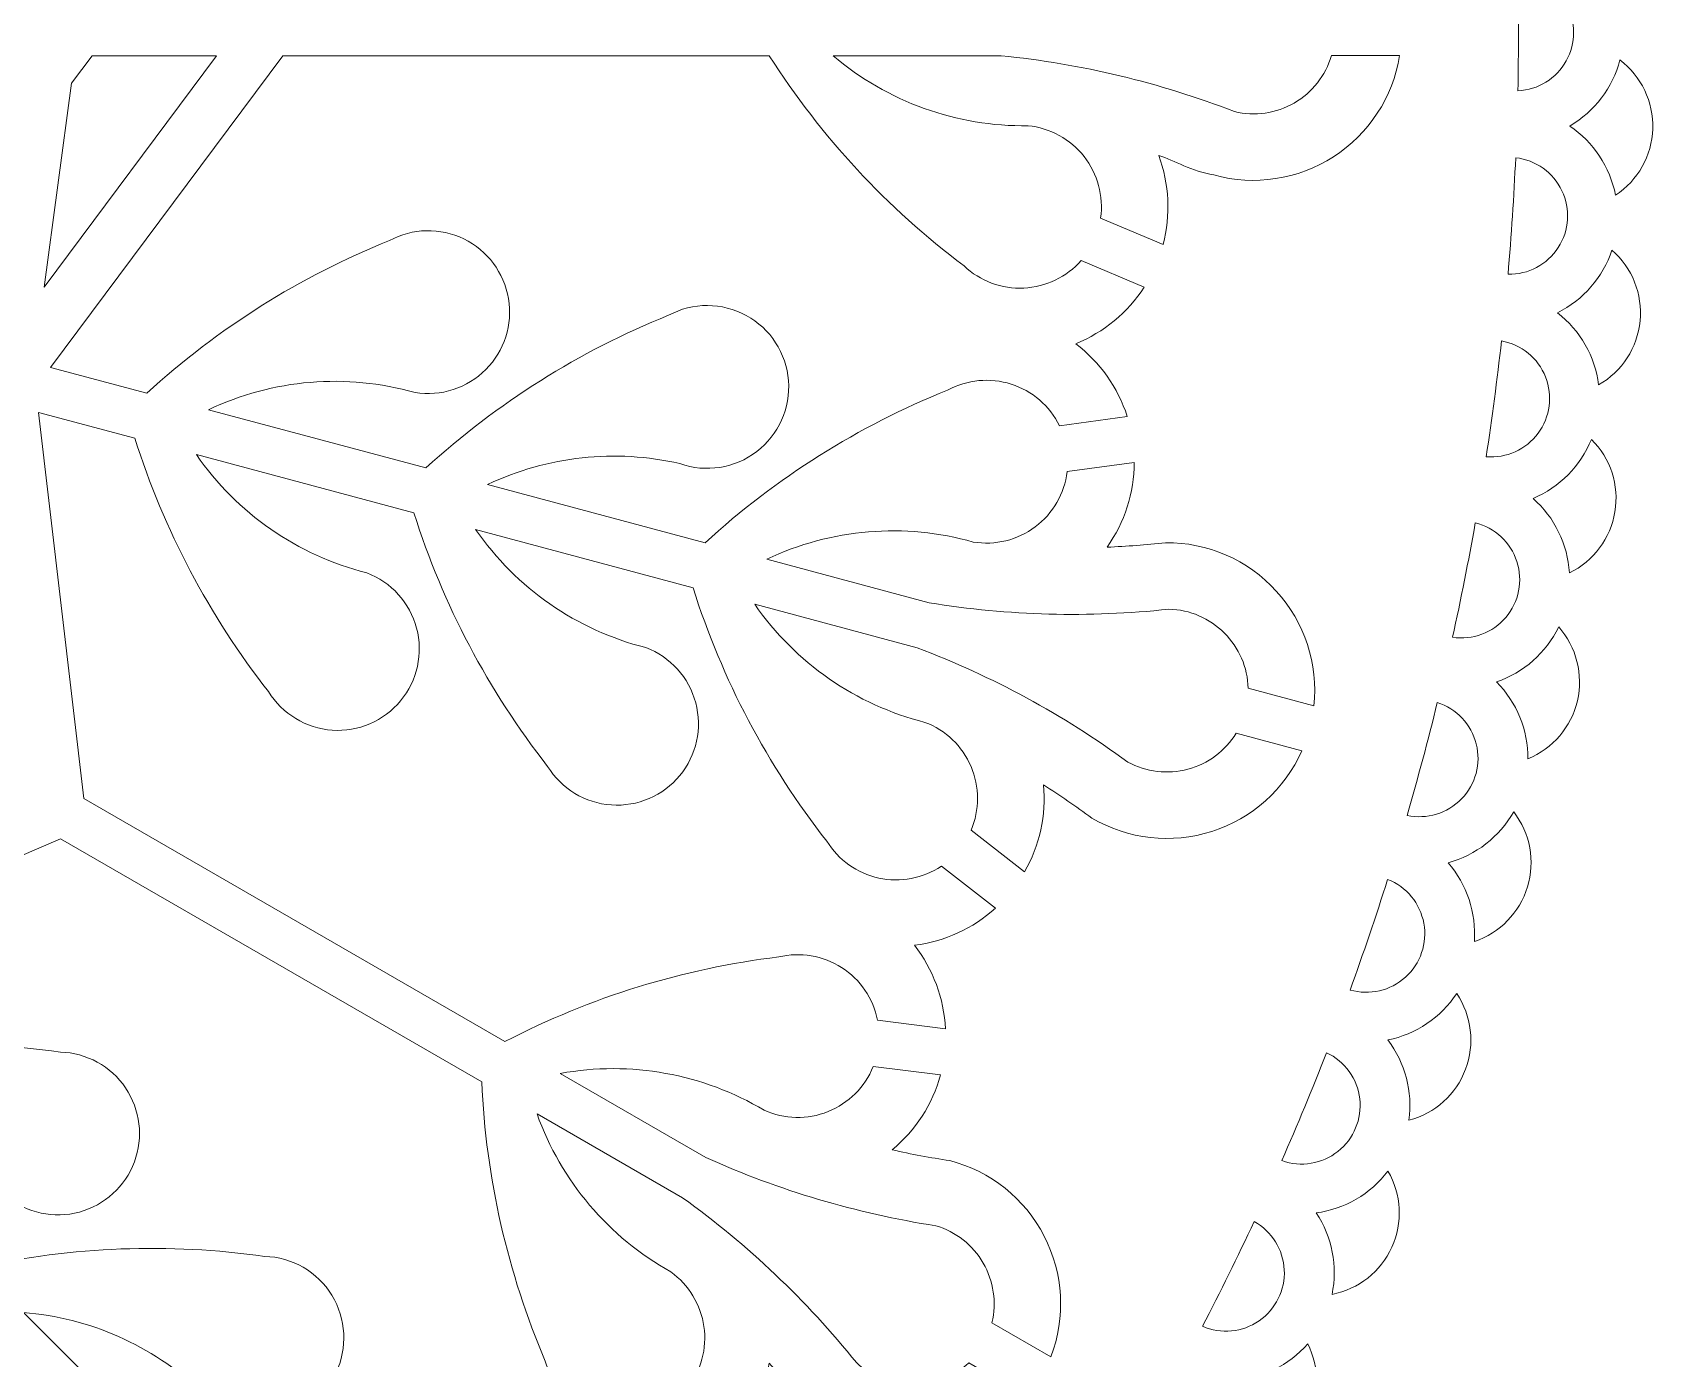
# Model space of a CAD drawing. Header units: centimetres. Extents: x -30.4 to 30.4, y -9.9 to 9.9.
# Drawn here: x -17.279 to -12.404, y -3.231 to 0.758 of the extents above; entities that cross this region are included whole.
import ezdxf

# ---------------------------------------------------------------- set-up
doc = ezdxf.new("R2010")
doc.units = ezdxf.units.CM
doc.header["$MEASUREMENT"] = 0
doc.layers.add('Layer 1', color=7, linetype='Continuous')

msp = doc.modelspace()

# ---------------------------------------------------------------- linework, layer by layer
at = {"layer": 'Layer 1', "color": 2, "lineweight": 9}
for points, knots in [([(-12.81182, 0.9336), (-12.80938, 0.81653), (-12.80938, 0.69941), (-12.81182, 0.58233), (-12.81182, 0.58233), (-12.75101, 0.58516), (-12.69599, 0.61924), (-12.66638, 0.67243), (-12.66638, 0.67243), (-12.63676, 0.72561), (-12.63676, 0.79033), (-12.66638, 0.84351), (-12.66638, 0.84351), (-12.69599, 0.8967), (-12.75101, 0.93077), (-12.81182, 0.9336)], [0, 0, 0, 0, 0.2, 0.2, 0.2, 0.2, 0.4, 0.4, 0.4, 0.4, 0.6, 0.6, 0.6, 0.6, 1, 1, 1, 1]), ([(-17.24389, -0.00831), (-17.24389, -0.00831), (-17.16103, 0.60522), (-17.16103, 0.60522), (-17.16103, 0.60522), (-17.16103, 0.60522), (-17.09941, 0.68797), (-17.09941, 0.68797), (-17.09941, 0.68797), (-17.09941, 0.68797), (-16.72536, 0.68797), (-16.72536, 0.68797), (-16.72536, 0.68797), (-16.72536, 0.68797), (-17.24389, -0.00831), (-17.24389, -0.00831)], [0, 0, 0, 0, 0.2, 0.2, 0.2, 0.2, 0.4, 0.4, 0.4, 0.4, 0.6, 0.6, 0.6, 0.6, 1, 1, 1, 1]), ([(-15.06313, 0.68797), (-15.06313, 0.68797), (-16.52587, 0.68797), (-16.52587, 0.68797), (-16.52587, 0.68797), (-16.52587, 0.68797), (-17.22412, -0.24964), (-17.22412, -0.24964), (-17.22412, -0.24964), (-17.22412, -0.24964), (-16.93474, -0.32718), (-16.93474, -0.32718), (-16.93474, -0.32718), (-16.72106, -0.13166), (-16.47398, 0.02386), (-16.20528, 0.13196), (-16.20528, 0.13196), (-16.13578, 0.16954), (-16.05241, 0.17128), (-15.9814, 0.13662), (-15.9814, 0.13662), (-15.9104, 0.10196), (-15.86047, 0.03517), (-15.84734, -0.04275), (-15.84734, -0.04275), (-15.83421, -0.12066), (-15.85949, -0.20013), (-15.91521, -0.25614), (-15.91521, -0.25614), (-15.97094, -0.31216), (-16.05027, -0.33784), (-16.12825, -0.32512), (-16.12825, -0.32512), (-16.3347, -0.26655), (-16.5554, -0.28494), (-16.74931, -0.37687), (-16.74931, -0.37687), (-16.74931, -0.37687), (-16.09537, -0.55209), (-16.09537, -0.55209), (-16.09537, -0.55209), (-15.88169, -0.35657), (-15.63461, -0.20105), (-15.36591, -0.09295), (-15.36591, -0.09295), (-15.29298, -0.05351), (-15.20506, -0.05366), (-15.13226, -0.09333), (-15.13226, -0.09333), (-15.05946, -0.13301), (-15.01168, -0.20682), (-15.00529, -0.28948), (-15.00529, -0.28948), (-14.9989, -0.37214), (-15.03478, -0.45242), (-15.10061, -0.50281), (-15.10061, -0.50281), (-15.16645, -0.5532), (-15.25332, -0.56685), (-15.33144, -0.53909), (-15.33144, -0.53909), (-15.52583, -0.49423), (-15.72967, -0.51632), (-15.90994, -0.60178), (-15.90994, -0.60178), (-15.90994, -0.60178), (-15.256, -0.777), (-15.256, -0.777), (-15.256, -0.777), (-15.04232, -0.58148), (-14.79524, -0.42596), (-14.52654, -0.31786), (-14.52654, -0.31786), (-14.46801, -0.28621), (-14.39913, -0.27974), (-14.33574, -0.29994), (-14.33574, -0.29994), (-14.27235, -0.32013), (-14.2199, -0.36525), (-14.19047, -0.42491), (-14.19047, -0.42491), (-14.19047, -0.42491), (-13.98662, -0.39687), (-13.98662, -0.39687), (-13.98662, -0.39687), (-14.01463, -0.3099), (-14.06873, -0.23367), (-14.14158, -0.17854), (-14.14158, -0.17854), (-14.05698, -0.14415), (-13.98502, -0.08456), (-13.93546, -0.00786), (-13.93546, -0.00786), (-13.93546, -0.00786), (-14.12503, 0.07211), (-14.12503, 0.07211), (-14.12503, 0.07211), (-14.1689, 0.02209), (-14.23124, -0.00792), (-14.2977, -0.01102), (-14.2977, -0.01102), (-14.36416, -0.01412), (-14.42902, 0.00996), (-14.47736, 0.05567), (-14.47736, 0.05567), (-14.70893, 0.22964), (-14.90734, 0.44381), (-15.06313, 0.68797)], [0, 0, 0, 0, 0.0357143, 0.0357143, 0.0357143, 0.0357143, 0.0714286, 0.0714286, 0.0714286, 0.0714286, 0.1071429, 0.1071429, 0.1071429, 0.1071429, 0.1428571, 0.1428571, 0.1428571, 0.1428571, 0.1785714, 0.1785714, 0.1785714, 0.1785714, 0.2142857, 0.2142857, 0.2142857, 0.2142857, 0.25, 0.25, 0.25, 0.25, 0.2857143, 0.2857143, 0.2857143, 0.2857143, 0.3214286, 0.3214286, 0.3214286, 0.3214286, 0.3571429, 0.3571429, 0.3571429, 0.3571429, 0.3928571, 0.3928571, 0.3928571, 0.3928571, 0.4285714, 0.4285714, 0.4285714, 0.4285714, 0.4642857, 0.4642857, 0.4642857, 0.4642857, 0.5, 0.5, 0.5, 0.5, 0.5357143, 0.5357143, 0.5357143, 0.5357143, 0.5714286, 0.5714286, 0.5714286, 0.5714286, 0.6071429, 0.6071429, 0.6071429, 0.6071429, 0.6428571, 0.6428571, 0.6428571, 0.6428571, 0.6785714, 0.6785714, 0.6785714, 0.6785714, 0.7142857, 0.7142857, 0.7142857, 0.7142857, 0.75, 0.75, 0.75, 0.75, 0.7857143, 0.7857143, 0.7857143, 0.7857143, 0.8214286, 0.8214286, 0.8214286, 0.8214286, 0.8571429, 0.8571429, 0.8571429, 0.8571429, 0.8928571, 0.8928571, 0.8928571, 0.8928571, 0.9285714, 0.9285714, 0.9285714, 0.9285714, 1, 1, 1, 1]), ([(-13.72567, 0.3291), (-13.79345, 0.34045), (-13.84371, 0.37265), (-13.89179, 0.38772), (-13.89179, 0.38772), (-13.86013, 0.302), (-13.85563, 0.20861), (-13.87892, 0.12024), (-13.87892, 0.12024), (-13.87892, 0.12024), (-14.06663, 0.19942), (-14.06663, 0.19942), (-14.06663, 0.19942), (-14.05733, 0.26541), (-14.07533, 0.33234), (-14.11647, 0.38477), (-14.11647, 0.38477), (-14.15761, 0.43719), (-14.21835, 0.47058), (-14.28466, 0.47724), (-14.28466, 0.47724), (-14.49923, 0.4741), (-14.70765, 0.54898), (-14.87116, 0.68797), (-14.87116, 0.68797), (-14.87116, 0.68797), (-14.36545, 0.68791), (-14.36545, 0.68791), (-14.36545, 0.68791), (-14.12513, 0.66366), (-13.88916, 0.60706), (-13.66398, 0.5197), (-13.66398, 0.5197), (-13.60308, 0.5051), (-13.5389, 0.51439), (-13.48464, 0.54566), (-13.48464, 0.54566), (-13.43038, 0.57693), (-13.39015, 0.62813), (-13.37224, 0.68813), (-13.37224, 0.68813), (-13.37224, 0.68813), (-13.16758, 0.68807), (-13.16758, 0.68807), (-13.16758, 0.68807), (-13.18752, 0.56298), (-13.25985, 0.45232), (-13.36641, 0.38384), (-13.36641, 0.38384), (-13.47298, 0.31536), (-13.60361, 0.29526), (-13.72567, 0.3291)], [0, 0, 0, 0, 0.0714286, 0.0714286, 0.0714286, 0.0714286, 0.1428571, 0.1428571, 0.1428571, 0.1428571, 0.2142857, 0.2142857, 0.2142857, 0.2142857, 0.2857143, 0.2857143, 0.2857143, 0.2857143, 0.3571429, 0.3571429, 0.3571429, 0.3571429, 0.4285714, 0.4285714, 0.4285714, 0.4285714, 0.5, 0.5, 0.5, 0.5, 0.5714286, 0.5714286, 0.5714286, 0.5714286, 0.6428571, 0.6428571, 0.6428571, 0.6428571, 0.7142857, 0.7142857, 0.7142857, 0.7142857, 0.7857143, 0.7857143, 0.7857143, 0.7857143, 0.8571429, 0.8571429, 0.8571429, 0.8571429, 1, 1, 1, 1]), ([(-12.50484, 0.67524), (-12.44043, 0.62628), (-12.40374, 0.54915), (-12.40639, 0.46829), (-12.40639, 0.46829), (-12.40903, 0.38744), (-12.45069, 0.31287), (-12.51817, 0.26823), (-12.51817, 0.26823), (-12.53462, 0.35318), (-12.58418, 0.4281), (-12.65593, 0.47646), (-12.65593, 0.47646), (-12.58117, 0.52003), (-12.52681, 0.59155), (-12.50484, 0.67524)], [0, 0, 0, 0, 0.2, 0.2, 0.2, 0.2, 0.4, 0.4, 0.4, 0.4, 0.6, 0.6, 0.6, 0.6, 1, 1, 1, 1]), ([(-12.81841, 0.38102), (-12.82363, 0.26403), (-12.8313, 0.14716), (-12.84138, 0.03049), (-12.84138, 0.03049), (-12.78052, 0.02934), (-12.72339, 0.05975), (-12.69036, 0.11088), (-12.69036, 0.11088), (-12.65733, 0.16202), (-12.6531, 0.2266), (-12.67917, 0.2816), (-12.67917, 0.2816), (-12.70525, 0.33661), (-12.75792, 0.37421), (-12.81841, 0.38102)], [0, 0, 0, 0, 0.2, 0.2, 0.2, 0.2, 0.4, 0.4, 0.4, 0.4, 0.6, 0.6, 0.6, 0.6, 1, 1, 1, 1]), ([(-12.69275, -0.08534), (-12.6153, -0.04676), (-12.55639, 0.02105), (-12.52899, 0.10312), (-12.52899, 0.10312), (-12.46792, 0.05006), (-12.43635, -0.0293), (-12.44428, -0.10981), (-12.44428, -0.10981), (-12.45221, -0.19033), (-12.49866, -0.26201), (-12.5689, -0.30213), (-12.5689, -0.30213), (-12.57976, -0.21629), (-12.62432, -0.1383), (-12.69275, -0.08534)], [0, 0, 0, 0, 0.2, 0.2, 0.2, 0.2, 0.4, 0.4, 0.4, 0.4, 0.6, 0.6, 0.6, 0.6, 1, 1, 1, 1]), ([(-12.86112, -0.16996), (-12.87399, -0.28636), (-12.88928, -0.40247), (-12.90697, -0.51823), (-12.90697, -0.51823), (-12.84632, -0.52336), (-12.78732, -0.49675), (-12.75102, -0.44789), (-12.75102, -0.44789), (-12.71471, -0.39903), (-12.70627, -0.33486), (-12.72869, -0.27827), (-12.72869, -0.27827), (-12.75111, -0.22168), (-12.8012, -0.18071), (-12.86112, -0.16996)], [0, 0, 0, 0, 0.2, 0.2, 0.2, 0.2, 0.4, 0.4, 0.4, 0.4, 0.6, 0.6, 0.6, 0.6, 1, 1, 1, 1]), ([(-15.29224, -0.91223), (-15.20494, -1.1884), (-15.06872, -1.44662), (-14.89007, -1.67459), (-14.89007, -1.67459), (-14.85521, -1.73125), (-14.79879, -1.7713), (-14.73379, -1.78551), (-14.73379, -1.78551), (-14.6688, -1.79971), (-14.60081, -1.78686), (-14.54549, -1.74991), (-14.54549, -1.74991), (-14.54549, -1.74991), (-14.38307, -1.87621), (-14.38307, -1.87621), (-14.38307, -1.87621), (-14.4508, -1.93747), (-14.53573, -1.9764), (-14.62635, -1.98772), (-14.62635, -1.98772), (-14.57025, -2.05983), (-14.53772, -2.14747), (-14.53317, -2.23872), (-14.53317, -2.23872), (-14.53317, -2.23872), (-14.73733, -2.21305), (-14.73733, -2.21305), (-14.73733, -2.21305), (-14.75033, -2.1478), (-14.78931, -2.09065), (-14.84531, -2.05474), (-14.84531, -2.05474), (-14.90132, -2.01882), (-14.96953, -2.00725), (-15.03425, -2.02266), (-15.03425, -2.02266), (-15.32177, -2.05754), (-15.60069, -2.14381), (-15.85769, -2.27736), (-15.85769, -2.27736), (-15.85769, -2.27736), (-17.12446, -1.54599), (-17.12446, -1.54599), (-17.12446, -1.54599), (-17.12446, -1.54599), (-17.26035, -0.38488), (-17.26035, -0.38488), (-17.26035, -0.38488), (-17.26035, -0.38488), (-16.97098, -0.46241), (-16.97098, -0.46241), (-16.97098, -0.46241), (-16.88368, -0.73858), (-16.74747, -0.9968), (-16.56882, -1.22477), (-16.56882, -1.22477), (-16.52742, -1.29207), (-16.45609, -1.33526), (-16.37726, -1.34075), (-16.37726, -1.34075), (-16.29844, -1.34623), (-16.22181, -1.31335), (-16.17148, -1.25244), (-16.17148, -1.25244), (-16.12115, -1.19153), (-16.1033, -1.11008), (-16.12356, -1.0337), (-16.12356, -1.0337), (-16.14381, -0.95733), (-16.19967, -0.89542), (-16.27357, -0.86745), (-16.27357, -0.86745), (-16.48164, -0.81494), (-16.66358, -0.68867), (-16.78555, -0.5121), (-16.78555, -0.5121), (-16.78555, -0.5121), (-16.13161, -0.68732), (-16.13161, -0.68732), (-16.13161, -0.68732), (-16.04431, -0.96349), (-15.90809, -1.22171), (-15.72945, -1.44968), (-15.72945, -1.44968), (-15.68804, -1.51698), (-15.61671, -1.56017), (-15.53789, -1.56565), (-15.53789, -1.56565), (-15.45907, -1.57114), (-15.38244, -1.53826), (-15.33211, -1.47735), (-15.33211, -1.47735), (-15.28178, -1.41644), (-15.26393, -1.33498), (-15.28418, -1.25861), (-15.28418, -1.25861), (-15.30444, -1.18223), (-15.3603, -1.12033), (-15.4342, -1.09236), (-15.4342, -1.09236), (-15.64227, -1.03985), (-15.82421, -0.91358), (-15.94617, -0.73701), (-15.94617, -0.73701), (-15.94617, -0.73701), (-15.29224, -0.91223), (-15.29224, -0.91223)], [0, 0, 0, 0, 0.0357143, 0.0357143, 0.0357143, 0.0357143, 0.0714286, 0.0714286, 0.0714286, 0.0714286, 0.1071429, 0.1071429, 0.1071429, 0.1071429, 0.1428571, 0.1428571, 0.1428571, 0.1428571, 0.1785714, 0.1785714, 0.1785714, 0.1785714, 0.2142857, 0.2142857, 0.2142857, 0.2142857, 0.25, 0.25, 0.25, 0.25, 0.2857143, 0.2857143, 0.2857143, 0.2857143, 0.3214286, 0.3214286, 0.3214286, 0.3214286, 0.3571429, 0.3571429, 0.3571429, 0.3571429, 0.3928571, 0.3928571, 0.3928571, 0.3928571, 0.4285714, 0.4285714, 0.4285714, 0.4285714, 0.4642857, 0.4642857, 0.4642857, 0.4642857, 0.5, 0.5, 0.5, 0.5, 0.5357143, 0.5357143, 0.5357143, 0.5357143, 0.5714286, 0.5714286, 0.5714286, 0.5714286, 0.6071429, 0.6071429, 0.6071429, 0.6071429, 0.6428571, 0.6428571, 0.6428571, 0.6428571, 0.6785714, 0.6785714, 0.6785714, 0.6785714, 0.7142857, 0.7142857, 0.7142857, 0.7142857, 0.75, 0.75, 0.75, 0.75, 0.7857143, 0.7857143, 0.7857143, 0.7857143, 0.8214286, 0.8214286, 0.8214286, 0.8214286, 0.8571429, 0.8571429, 0.8571429, 0.8571429, 0.8928571, 0.8928571, 0.8928571, 0.8928571, 0.9285714, 0.9285714, 0.9285714, 0.9285714, 1, 1, 1, 1]), ([(-12.5905, -0.46619), (-12.53303, -0.52313), (-12.50672, -0.60439), (-12.5199, -0.68421), (-12.5199, -0.68421), (-12.53307, -0.76403), (-12.58411, -0.83252), (-12.65683, -0.86797), (-12.65683, -0.86797), (-12.66206, -0.7816), (-12.70141, -0.70086), (-12.76623, -0.64354), (-12.76623, -0.64354), (-12.68643, -0.6101), (-12.62321, -0.5463), (-12.5905, -0.46619)], [0, 0, 0, 0, 0.2, 0.2, 0.2, 0.2, 0.4, 0.4, 0.4, 0.4, 0.6, 0.6, 0.6, 0.6, 1, 1, 1, 1]), ([(-13.62276, -1.21479), (-13.62276, -1.21479), (-13.42506, -1.2677), (-13.42506, -1.2677), (-13.42506, -1.2677), (-13.41195, -1.14171), (-13.45317, -1.0161), (-13.53838, -0.92238), (-13.53838, -0.92238), (-13.62359, -0.82866), (-13.74472, -0.7757), (-13.87139, -0.7768), (-13.87139, -0.7768), (-13.92975, -0.78339), (-13.98832, -0.78792), (-14.047, -0.79036), (-14.047, -0.79036), (-13.99417, -0.71575), (-13.9656, -0.62667), (-13.9652, -0.53524), (-13.9652, -0.53524), (-13.9652, -0.53524), (-14.167, -0.56301), (-14.167, -0.56301), (-14.167, -0.56301), (-14.1751, -0.62916), (-14.20981, -0.68915), (-14.26312, -0.72914), (-14.26312, -0.72914), (-14.31643, -0.76914), (-14.38373, -0.78567), (-14.4495, -0.77494), (-14.4495, -0.77494), (-14.65596, -0.71637), (-14.87665, -0.73476), (-15.07056, -0.82669), (-15.07056, -0.82669), (-15.07056, -0.82669), (-14.58207, -0.95758), (-14.58207, -0.95758), (-14.58207, -0.95758), (-14.34367, -0.99642), (-14.10113, -1.00291), (-13.861, -0.97687), (-13.861, -0.97687), (-13.79842, -0.97854), (-13.73886, -1.00411), (-13.69456, -1.04833), (-13.69456, -1.04833), (-13.65025, -1.09255), (-13.62456, -1.15223), (-13.62276, -1.21479)], [0, 0, 0, 0, 0.0714286, 0.0714286, 0.0714286, 0.0714286, 0.1428571, 0.1428571, 0.1428571, 0.1428571, 0.2142857, 0.2142857, 0.2142857, 0.2142857, 0.2857143, 0.2857143, 0.2857143, 0.2857143, 0.3571429, 0.3571429, 0.3571429, 0.3571429, 0.4285714, 0.4285714, 0.4285714, 0.4285714, 0.5, 0.5, 0.5, 0.5, 0.5714286, 0.5714286, 0.5714286, 0.5714286, 0.6428571, 0.6428571, 0.6428571, 0.6428571, 0.7142857, 0.7142857, 0.7142857, 0.7142857, 0.7857143, 0.7857143, 0.7857143, 0.7857143, 0.8571429, 0.8571429, 0.8571429, 0.8571429, 1, 1, 1, 1]), ([(-12.93978, -0.71696), (-12.96024, -0.83226), (-12.98309, -0.94714), (-13.00831, -1.06149), (-13.00831, -1.06149), (-12.94812, -1.07058), (-12.88751, -1.04788), (-12.84809, -1.0015), (-12.84809, -1.0015), (-12.80867, -0.95511), (-12.79604, -0.89164), (-12.81471, -0.8337), (-12.81471, -0.8337), (-12.83338, -0.77576), (-12.8807, -0.7316), (-12.93978, -0.71696)], [0, 0, 0, 0, 0.2, 0.2, 0.2, 0.2, 0.4, 0.4, 0.4, 0.4, 0.6, 0.6, 0.6, 0.6, 1, 1, 1, 1]), ([(-14.09323, -1.60503), (-14.14046, -1.57012), (-14.18892, -1.53689), (-14.23851, -1.50541), (-14.23851, -1.50541), (-14.23011, -1.59641), (-14.24995, -1.68778), (-14.29531, -1.76711), (-14.29531, -1.76711), (-14.29531, -1.76711), (-14.45613, -1.64205), (-14.45613, -1.64205), (-14.45613, -1.64205), (-14.43007, -1.58071), (-14.43013, -1.5114), (-14.4563, -1.45011), (-14.4563, -1.45011), (-14.48247, -1.38883), (-14.53249, -1.34085), (-14.59482, -1.31726), (-14.59482, -1.31726), (-14.8029, -1.26476), (-14.98483, -1.13849), (-15.1068, -0.96192), (-15.1068, -0.96192), (-15.1068, -0.96192), (-14.61834, -1.09286), (-14.61834, -1.09286), (-14.61834, -1.09286), (-14.39248, -1.17848), (-14.1792, -1.29422), (-13.9843, -1.43689), (-13.9843, -1.43689), (-13.92923, -1.46677), (-13.8648, -1.4744), (-13.80428, -1.45821), (-13.80428, -1.45821), (-13.74375, -1.44202), (-13.69172, -1.40308), (-13.65892, -1.34971), (-13.65892, -1.34971), (-13.65892, -1.34971), (-13.46124, -1.40274), (-13.46124, -1.40274), (-13.46124, -1.40274), (-13.51289, -1.51841), (-13.61138, -1.60658), (-13.73204, -1.64514), (-13.73204, -1.64514), (-13.8527, -1.6837), (-13.98408, -1.66931), (-14.09323, -1.60503)], [0, 0, 0, 0, 0.0714286, 0.0714286, 0.0714286, 0.0714286, 0.1428571, 0.1428571, 0.1428571, 0.1428571, 0.2142857, 0.2142857, 0.2142857, 0.2142857, 0.2857143, 0.2857143, 0.2857143, 0.2857143, 0.3571429, 0.3571429, 0.3571429, 0.3571429, 0.4285714, 0.4285714, 0.4285714, 0.4285714, 0.5, 0.5, 0.5, 0.5, 0.5714286, 0.5714286, 0.5714286, 0.5714286, 0.6428571, 0.6428571, 0.6428571, 0.6428571, 0.7142857, 0.7142857, 0.7142857, 0.7142857, 0.7857143, 0.7857143, 0.7857143, 0.7857143, 0.8571429, 0.8571429, 0.8571429, 0.8571429, 1, 1, 1, 1]), ([(-12.68912, -1.03026), (-12.6355, -1.09084), (-12.61455, -1.17364), (-12.63292, -1.25243), (-12.63292, -1.25243), (-12.65129, -1.33121), (-12.7067, -1.39622), (-12.78158, -1.42683), (-12.78158, -1.42683), (-12.78114, -1.34031), (-12.81514, -1.25716), (-12.87607, -1.19574), (-12.87607, -1.19574), (-12.79425, -1.16759), (-12.72699, -1.10805), (-12.68912, -1.03026)], [0, 0, 0, 0, 0.2, 0.2, 0.2, 0.2, 0.4, 0.4, 0.4, 0.4, 0.6, 0.6, 0.6, 0.6, 1, 1, 1, 1]), ([(-13.05405, -1.25765), (-13.082, -1.37136), (-13.11231, -1.4845), (-13.14497, -1.59695), (-13.14497, -1.59695), (-13.0855, -1.60995), (-13.02354, -1.59127), (-12.98117, -1.54757), (-12.98117, -1.54757), (-12.93879, -1.50386), (-12.92204, -1.44135), (-12.93688, -1.38231), (-12.93688, -1.38231), (-12.95173, -1.32328), (-12.99605, -1.27612), (-13.05405, -1.25765)], [0, 0, 0, 0, 0.2, 0.2, 0.2, 0.2, 0.4, 0.4, 0.4, 0.4, 0.6, 0.6, 0.6, 0.6, 1, 1, 1, 1]), ([(-13.02179, -1.73956), (-12.93831, -1.71682), (-12.86729, -1.66181), (-12.82441, -1.58666), (-12.82441, -1.58666), (-12.77487, -1.65062), (-12.75938, -1.73462), (-12.78287, -1.81203), (-12.78287, -1.81203), (-12.80635, -1.88945), (-12.86589, -1.95069), (-12.94262, -1.97635), (-12.94262, -1.97635), (-12.93652, -1.89004), (-12.96501, -1.80484), (-13.02179, -1.73956)], [0, 0, 0, 0, 0.2, 0.2, 0.2, 0.2, 0.4, 0.4, 0.4, 0.4, 0.6, 0.6, 0.6, 0.6, 1, 1, 1, 1]), ([(-15.92769, -2.39861), (-15.92769, -2.39861), (-17.19446, -1.66724), (-17.19446, -1.66724), (-17.19446, -1.66724), (-17.19446, -1.66724), (-18.26796, -2.13011), (-18.26796, -2.13011), (-18.26796, -2.13011), (-18.26796, -2.13011), (-18.05613, -2.34195), (-18.05613, -2.34195), (-18.05613, -2.34195), (-17.77332, -2.27947), (-17.48158, -2.26832), (-17.19483, -2.30905), (-17.19483, -2.30905), (-17.11584, -2.31126), (-17.04278, -2.35144), (-16.99861, -2.41695), (-16.99861, -2.41695), (-16.95444, -2.48247), (-16.94461, -2.56528), (-16.97219, -2.63932), (-16.97219, -2.63932), (-16.99978, -2.71336), (-17.0614, -2.76955), (-17.13767, -2.79019), (-17.13767, -2.79019), (-17.21394, -2.81084), (-17.29548, -2.79342), (-17.35665, -2.7434), (-17.35665, -2.7434), (-17.50616, -2.58946), (-17.70649, -2.49504), (-17.92038, -2.47769), (-17.92038, -2.47769), (-17.92038, -2.47769), (-17.44166, -2.95641), (-17.44166, -2.95641), (-17.44166, -2.95641), (-17.15885, -2.89393), (-16.86712, -2.88278), (-16.58036, -2.92351), (-16.58036, -2.92351), (-16.49749, -2.92583), (-16.42141, -2.96991), (-16.37821, -3.04067), (-16.37821, -3.04067), (-16.335, -3.11143), (-16.33053, -3.19925), (-16.36633, -3.27403), (-16.36633, -3.27403), (-16.40213, -3.34881), (-16.47333, -3.40039), (-16.55554, -3.41111), (-16.55554, -3.41111), (-16.63775, -3.42183), (-16.7198, -3.39022), (-16.77358, -3.32712), (-16.77358, -3.32712), (-16.91949, -3.19107), (-17.10707, -3.10828), (-17.30592, -3.09215), (-17.30592, -3.09215), (-17.30592, -3.09215), (-16.8272, -3.57087), (-16.8272, -3.57087), (-16.8272, -3.57087), (-16.54439, -3.50839), (-16.25265, -3.49725), (-15.9659, -3.53798), (-15.9659, -3.53798), (-15.8994, -3.53983), (-15.83651, -3.56867), (-15.79171, -3.61785), (-15.79171, -3.61785), (-15.7469, -3.66704), (-15.72404, -3.73233), (-15.72838, -3.79872), (-15.72838, -3.79872), (-15.72838, -3.79872), (-15.53782, -3.87636), (-15.53782, -3.87636), (-15.53782, -3.87636), (-15.5186, -3.78704), (-15.52734, -3.69397), (-15.56286, -3.6098), (-15.56286, -3.6098), (-15.4724, -3.62231), (-15.38028, -3.60669), (-15.29901, -3.56505), (-15.29901, -3.56505), (-15.29901, -3.56505), (-15.4232, -3.40101), (-15.4232, -3.40101), (-15.4232, -3.40101), (-15.4862, -3.42239), (-15.5552, -3.41721), (-15.6143, -3.38666), (-15.6143, -3.38666), (-15.67341, -3.35612), (-15.71754, -3.30283), (-15.73655, -3.23907), (-15.73655, -3.23907), (-15.8501, -2.97263), (-15.91485, -2.68795), (-15.92769, -2.39861)], [0, 0, 0, 0, 0.0357143, 0.0357143, 0.0357143, 0.0357143, 0.0714286, 0.0714286, 0.0714286, 0.0714286, 0.1071429, 0.1071429, 0.1071429, 0.1071429, 0.1428571, 0.1428571, 0.1428571, 0.1428571, 0.1785714, 0.1785714, 0.1785714, 0.1785714, 0.2142857, 0.2142857, 0.2142857, 0.2142857, 0.25, 0.25, 0.25, 0.25, 0.2857143, 0.2857143, 0.2857143, 0.2857143, 0.3214286, 0.3214286, 0.3214286, 0.3214286, 0.3571429, 0.3571429, 0.3571429, 0.3571429, 0.3928571, 0.3928571, 0.3928571, 0.3928571, 0.4285714, 0.4285714, 0.4285714, 0.4285714, 0.4642857, 0.4642857, 0.4642857, 0.4642857, 0.5, 0.5, 0.5, 0.5, 0.5357143, 0.5357143, 0.5357143, 0.5357143, 0.5714286, 0.5714286, 0.5714286, 0.5714286, 0.6071429, 0.6071429, 0.6071429, 0.6071429, 0.6428571, 0.6428571, 0.6428571, 0.6428571, 0.6785714, 0.6785714, 0.6785714, 0.6785714, 0.7142857, 0.7142857, 0.7142857, 0.7142857, 0.75, 0.75, 0.75, 0.75, 0.7857143, 0.7857143, 0.7857143, 0.7857143, 0.8214286, 0.8214286, 0.8214286, 0.8214286, 0.8571429, 0.8571429, 0.8571429, 0.8571429, 0.8928571, 0.8928571, 0.8928571, 0.8928571, 0.9285714, 0.9285714, 0.9285714, 0.9285714, 1, 1, 1, 1]), ([(-13.20344, -1.7897), (-13.23877, -1.90135), (-13.27641, -2.01225), (-13.31635, -2.12233), (-13.31635, -2.12233), (-13.25786, -2.1392), (-13.19481, -2.12461), (-13.14967, -2.08377), (-13.14967, -2.08377), (-13.10453, -2.04293), (-13.08373, -1.98164), (-13.09468, -1.92176), (-13.09468, -1.92176), (-13.10562, -1.86188), (-13.14677, -1.81193), (-13.20344, -1.7897)], [0, 0, 0, 0, 0.2, 0.2, 0.2, 0.2, 0.4, 0.4, 0.4, 0.4, 0.6, 0.6, 0.6, 0.6, 1, 1, 1, 1]), ([(-12.99581, -2.13303), (-12.95055, -2.20009), (-12.9406, -2.28492), (-12.9691, -2.36064), (-12.9691, -2.36064), (-12.99759, -2.43636), (-13.06101, -2.49357), (-13.13925, -2.51415), (-13.13925, -2.51415), (-13.12752, -2.42842), (-13.15037, -2.34155), (-13.20277, -2.27269), (-13.20277, -2.27269), (-13.11797, -2.25546), (-13.04351, -2.20522), (-12.99581, -2.13303)], [0, 0, 0, 0, 0.2, 0.2, 0.2, 0.2, 0.4, 0.4, 0.4, 0.4, 0.6, 0.6, 0.6, 0.6, 1, 1, 1, 1]), ([(-16.9262, -3.66987), (-16.98868, -3.95268), (-16.99982, -4.24442), (-16.95909, -4.53117), (-16.95909, -4.53117), (-16.95724, -4.59768), (-16.9284, -4.66056), (-16.87921, -4.70537), (-16.87921, -4.70537), (-16.83003, -4.75017), (-16.76473, -4.77303), (-16.69834, -4.76869), (-16.69834, -4.76869), (-16.69834, -4.76869), (-16.62083, -4.95928), (-16.62083, -4.95928), (-16.62083, -4.95928), (-16.71011, -4.97847), (-16.80314, -4.96972), (-16.88727, -4.93421), (-16.88727, -4.93421), (-16.87475, -5.02471), (-16.89039, -5.11688), (-16.93208, -5.19817), (-16.93208, -5.19817), (-16.93208, -5.19817), (-17.09606, -5.07386), (-17.09606, -5.07386), (-17.09606, -5.07386), (-17.07468, -5.01086), (-17.07986, -4.94187), (-17.11041, -4.88276), (-17.11041, -4.88276), (-17.14096, -4.82366), (-17.19424, -4.77953), (-17.25799, -4.76052), (-17.25799, -4.76052), (-17.52443, -4.64697), (-17.80912, -4.58222), (-18.09846, -4.56938), (-18.09846, -4.56938), (-18.09846, -4.56938), (-18.82983, -3.30261), (-18.82983, -3.30261), (-18.82983, -3.30261), (-18.82983, -3.30261), (-18.36696, -2.2291), (-18.36696, -2.2291), (-18.36696, -2.2291), (-18.36696, -2.2291), (-18.15512, -2.44094), (-18.15512, -2.44094), (-18.15512, -2.44094), (-18.2176, -2.72375), (-18.22875, -3.01549), (-18.18802, -3.30224), (-18.18802, -3.30224), (-18.18581, -3.38123), (-18.14563, -3.4543), (-18.08011, -3.49846), (-18.08011, -3.49846), (-18.0146, -3.54263), (-17.93179, -3.55246), (-17.85775, -3.52488), (-17.85775, -3.52488), (-17.78371, -3.49729), (-17.72753, -3.43567), (-17.70688, -3.3594), (-17.70688, -3.3594), (-17.68623, -3.28313), (-17.70365, -3.20159), (-17.75366, -3.14042), (-17.75366, -3.14042), (-17.90761, -2.99091), (-18.00203, -2.79058), (-18.01938, -2.57669), (-18.01938, -2.57669), (-18.01938, -2.57669), (-17.54066, -3.0554), (-17.54066, -3.0554), (-17.54066, -3.0554), (-17.60314, -3.33821), (-17.61429, -3.62996), (-17.57356, -3.91671), (-17.57356, -3.91671), (-17.57135, -3.99569), (-17.53117, -4.06876), (-17.46565, -4.11292), (-17.46565, -4.11292), (-17.40013, -4.15709), (-17.31733, -4.16693), (-17.24329, -4.13934), (-17.24329, -4.13934), (-17.16924, -4.11175), (-17.11306, -4.05013), (-17.09241, -3.97386), (-17.09241, -3.97386), (-17.07177, -3.89759), (-17.08919, -3.81605), (-17.1392, -3.75488), (-17.1392, -3.75488), (-17.29315, -3.60537), (-17.38757, -3.40505), (-17.40491, -3.19115), (-17.40491, -3.19115), (-17.40491, -3.19115), (-16.9262, -3.66987), (-16.9262, -3.66987)], [0, 0, 0, 0, 0.0357143, 0.0357143, 0.0357143, 0.0357143, 0.0714286, 0.0714286, 0.0714286, 0.0714286, 0.1071429, 0.1071429, 0.1071429, 0.1071429, 0.1428571, 0.1428571, 0.1428571, 0.1428571, 0.1785714, 0.1785714, 0.1785714, 0.1785714, 0.2142857, 0.2142857, 0.2142857, 0.2142857, 0.25, 0.25, 0.25, 0.25, 0.2857143, 0.2857143, 0.2857143, 0.2857143, 0.3214286, 0.3214286, 0.3214286, 0.3214286, 0.3571429, 0.3571429, 0.3571429, 0.3571429, 0.3928571, 0.3928571, 0.3928571, 0.3928571, 0.4285714, 0.4285714, 0.4285714, 0.4285714, 0.4642857, 0.4642857, 0.4642857, 0.4642857, 0.5, 0.5, 0.5, 0.5, 0.5357143, 0.5357143, 0.5357143, 0.5357143, 0.5714286, 0.5714286, 0.5714286, 0.5714286, 0.6071429, 0.6071429, 0.6071429, 0.6071429, 0.6428571, 0.6428571, 0.6428571, 0.6428571, 0.6785714, 0.6785714, 0.6785714, 0.6785714, 0.7142857, 0.7142857, 0.7142857, 0.7142857, 0.75, 0.75, 0.75, 0.75, 0.7857143, 0.7857143, 0.7857143, 0.7857143, 0.8214286, 0.8214286, 0.8214286, 0.8214286, 0.8571429, 0.8571429, 0.8571429, 0.8571429, 0.8928571, 0.8928571, 0.8928571, 0.8928571, 0.9285714, 0.9285714, 0.9285714, 0.9285714, 1, 1, 1, 1]), ([(-14.52021, -2.63552), (-14.57828, -2.62679), (-14.63604, -2.616), (-14.69335, -2.60318), (-14.69335, -2.60318), (-14.623, -2.54478), (-14.57235, -2.46613), (-14.5483, -2.37792), (-14.5483, -2.37792), (-14.5483, -2.37792), (-14.75042, -2.35251), (-14.75042, -2.35251), (-14.75042, -2.35251), (-14.77536, -2.41431), (-14.82441, -2.46328), (-14.88625, -2.48811), (-14.88625, -2.48811), (-14.94809, -2.51294), (-15.01739, -2.51149), (-15.07814, -2.4841), (-15.07814, -2.4841), (-15.2624, -2.3741), (-15.48034, -2.33474), (-15.69144, -2.37335), (-15.69144, -2.37335), (-15.69144, -2.37335), (-15.25347, -2.62621), (-15.25347, -2.62621), (-15.25347, -2.62621), (-15.03325, -2.72543), (-14.80064, -2.79447), (-14.56195, -2.83147), (-14.56195, -2.83147), (-14.50191, -2.84929), (-14.45098, -2.88943), (-14.41964, -2.94365), (-14.41964, -2.94365), (-14.38829, -2.99786), (-14.37891, -3.06203), (-14.39342, -3.12295), (-14.39342, -3.12295), (-14.39342, -3.12295), (-14.21614, -3.22522), (-14.21614, -3.22522), (-14.21614, -3.22522), (-14.17086, -3.10692), (-14.17817, -2.97492), (-14.23622, -2.86234), (-14.23622, -2.86234), (-14.29428, -2.74975), (-14.39757, -2.66725), (-14.52021, -2.63552)], [0, 0, 0, 0, 0.0714286, 0.0714286, 0.0714286, 0.0714286, 0.1428571, 0.1428571, 0.1428571, 0.1428571, 0.2142857, 0.2142857, 0.2142857, 0.2142857, 0.2857143, 0.2857143, 0.2857143, 0.2857143, 0.3571429, 0.3571429, 0.3571429, 0.3571429, 0.4285714, 0.4285714, 0.4285714, 0.4285714, 0.5, 0.5, 0.5, 0.5, 0.5714286, 0.5714286, 0.5714286, 0.5714286, 0.6428571, 0.6428571, 0.6428571, 0.6428571, 0.7142857, 0.7142857, 0.7142857, 0.7142857, 0.7857143, 0.7857143, 0.7857143, 0.7857143, 0.8571429, 0.8571429, 0.8571429, 0.8571429, 1, 1, 1, 1]), ([(-13.3873, -2.31085), (-13.42986, -2.41994), (-13.47468, -2.52815), (-13.52173, -2.63538), (-13.52173, -2.63538), (-13.46447, -2.65603), (-13.4006, -2.6456), (-13.35288, -2.6078), (-13.35288, -2.6078), (-13.30517, -2.57), (-13.2804, -2.51021), (-13.28741, -2.44974), (-13.28741, -2.44974), (-13.29442, -2.38927), (-13.33221, -2.33673), (-13.3873, -2.31085)], [0, 0, 0, 0, 0.2, 0.2, 0.2, 0.2, 0.4, 0.4, 0.4, 0.4, 0.6, 0.6, 0.6, 0.6, 1, 1, 1, 1]), ([(-14.46325, -3.24391), (-14.46325, -3.24391), (-14.28604, -3.3463), (-14.28604, -3.3463), (-14.28604, -3.3463), (-14.36586, -3.44466), (-14.48382, -3.50433), (-14.61035, -3.51035), (-14.61035, -3.51035), (-14.73688, -3.51637), (-14.85998, -3.46816), (-14.94877, -3.37782), (-14.94877, -3.37782), (-14.98536, -3.33187), (-15.02364, -3.28754), (-15.0634, -3.2443), (-15.0634, -3.2443), (-15.07884, -3.33437), (-15.12165, -3.4175), (-15.186, -3.48238), (-15.186, -3.48238), (-15.186, -3.48238), (-15.30897, -3.31995), (-15.30897, -3.31995), (-15.30897, -3.31995), (-15.26792, -3.26745), (-15.25004, -3.20049), (-15.25946, -3.13452), (-15.25946, -3.13452), (-15.26888, -3.06854), (-15.30478, -3.00926), (-15.35888, -2.97034), (-15.35888, -2.97034), (-15.54627, -2.86577), (-15.68933, -2.69671), (-15.76144, -2.49459), (-15.76144, -2.49459), (-15.76144, -2.49459), (-15.32351, -2.7475), (-15.32351, -2.7475), (-15.32351, -2.7475), (-15.12751, -2.88865), (-14.95145, -3.05566), (-14.80012, -3.24391), (-14.80012, -3.24391), (-14.75467, -3.287), (-14.69445, -3.31104), (-14.63183, -3.31109), (-14.63183, -3.31109), (-14.5692, -3.31114), (-14.50876, -3.28692), (-14.46325, -3.24391)], [0, 0, 0, 0, 0.0714286, 0.0714286, 0.0714286, 0.0714286, 0.1428571, 0.1428571, 0.1428571, 0.1428571, 0.2142857, 0.2142857, 0.2142857, 0.2142857, 0.2857143, 0.2857143, 0.2857143, 0.2857143, 0.3571429, 0.3571429, 0.3571429, 0.3571429, 0.4285714, 0.4285714, 0.4285714, 0.4285714, 0.5, 0.5, 0.5, 0.5, 0.5714286, 0.5714286, 0.5714286, 0.5714286, 0.6428571, 0.6428571, 0.6428571, 0.6428571, 0.7142857, 0.7142857, 0.7142857, 0.7142857, 0.7857143, 0.7857143, 0.7857143, 0.7857143, 0.8571429, 0.8571429, 0.8571429, 0.8571429, 1, 1, 1, 1]), ([(-13.41822, -2.79285), (-13.33248, -2.7812), (-13.2549, -2.73593), (-13.20257, -2.66702), (-13.20257, -2.66702), (-13.1618, -2.7369), (-13.15741, -2.8222), (-13.1908, -2.89589), (-13.1908, -2.89589), (-13.22419, -2.96958), (-13.29122, -3.02252), (-13.37063, -3.03794), (-13.37063, -3.03794), (-13.35332, -2.95317), (-13.37044, -2.86498), (-13.41822, -2.79285)], [0, 0, 0, 0, 0.2, 0.2, 0.2, 0.2, 0.4, 0.4, 0.4, 0.4, 0.6, 0.6, 0.6, 0.6, 1, 1, 1, 1]), ([(-13.60486, -2.81885), (-13.65446, -2.92493), (-13.70626, -3.02997), (-13.76022, -3.1339), (-13.76022, -3.1339), (-13.70444, -3.15825), (-13.64002, -3.15202), (-13.58993, -3.11742), (-13.58993, -3.11742), (-13.53985, -3.08282), (-13.51123, -3.02478), (-13.51426, -2.96398), (-13.51426, -2.96398), (-13.5173, -2.90318), (-13.55157, -2.84828), (-13.60486, -2.81885)], [0, 0, 0, 0, 0.2, 0.2, 0.2, 0.2, 0.4, 0.4, 0.4, 0.4, 0.6, 0.6, 0.6, 0.6, 1, 1, 1, 1]), ([(-13.66723, -3.2978), (-13.58092, -3.29178), (-13.50054, -3.25169), (-13.44382, -3.18635), (-13.44382, -3.18635), (-13.4077, -3.25874), (-13.4089, -3.34414), (-13.44704, -3.41549), (-13.44704, -3.41549), (-13.48518, -3.48684), (-13.55552, -3.53529), (-13.63578, -3.54548), (-13.63578, -3.54548), (-13.61296, -3.46202), (-13.62428, -3.37291), (-13.66723, -3.2978)], [0, 0, 0, 0, 0.2, 0.2, 0.2, 0.2, 0.4, 0.4, 0.4, 0.4, 0.6, 0.6, 0.6, 0.6, 1, 1, 1, 1])]:
    msp.add_open_spline(points, degree=3, knots=knots, dxfattribs=at)

doc.saveas('drawing.dxf')
